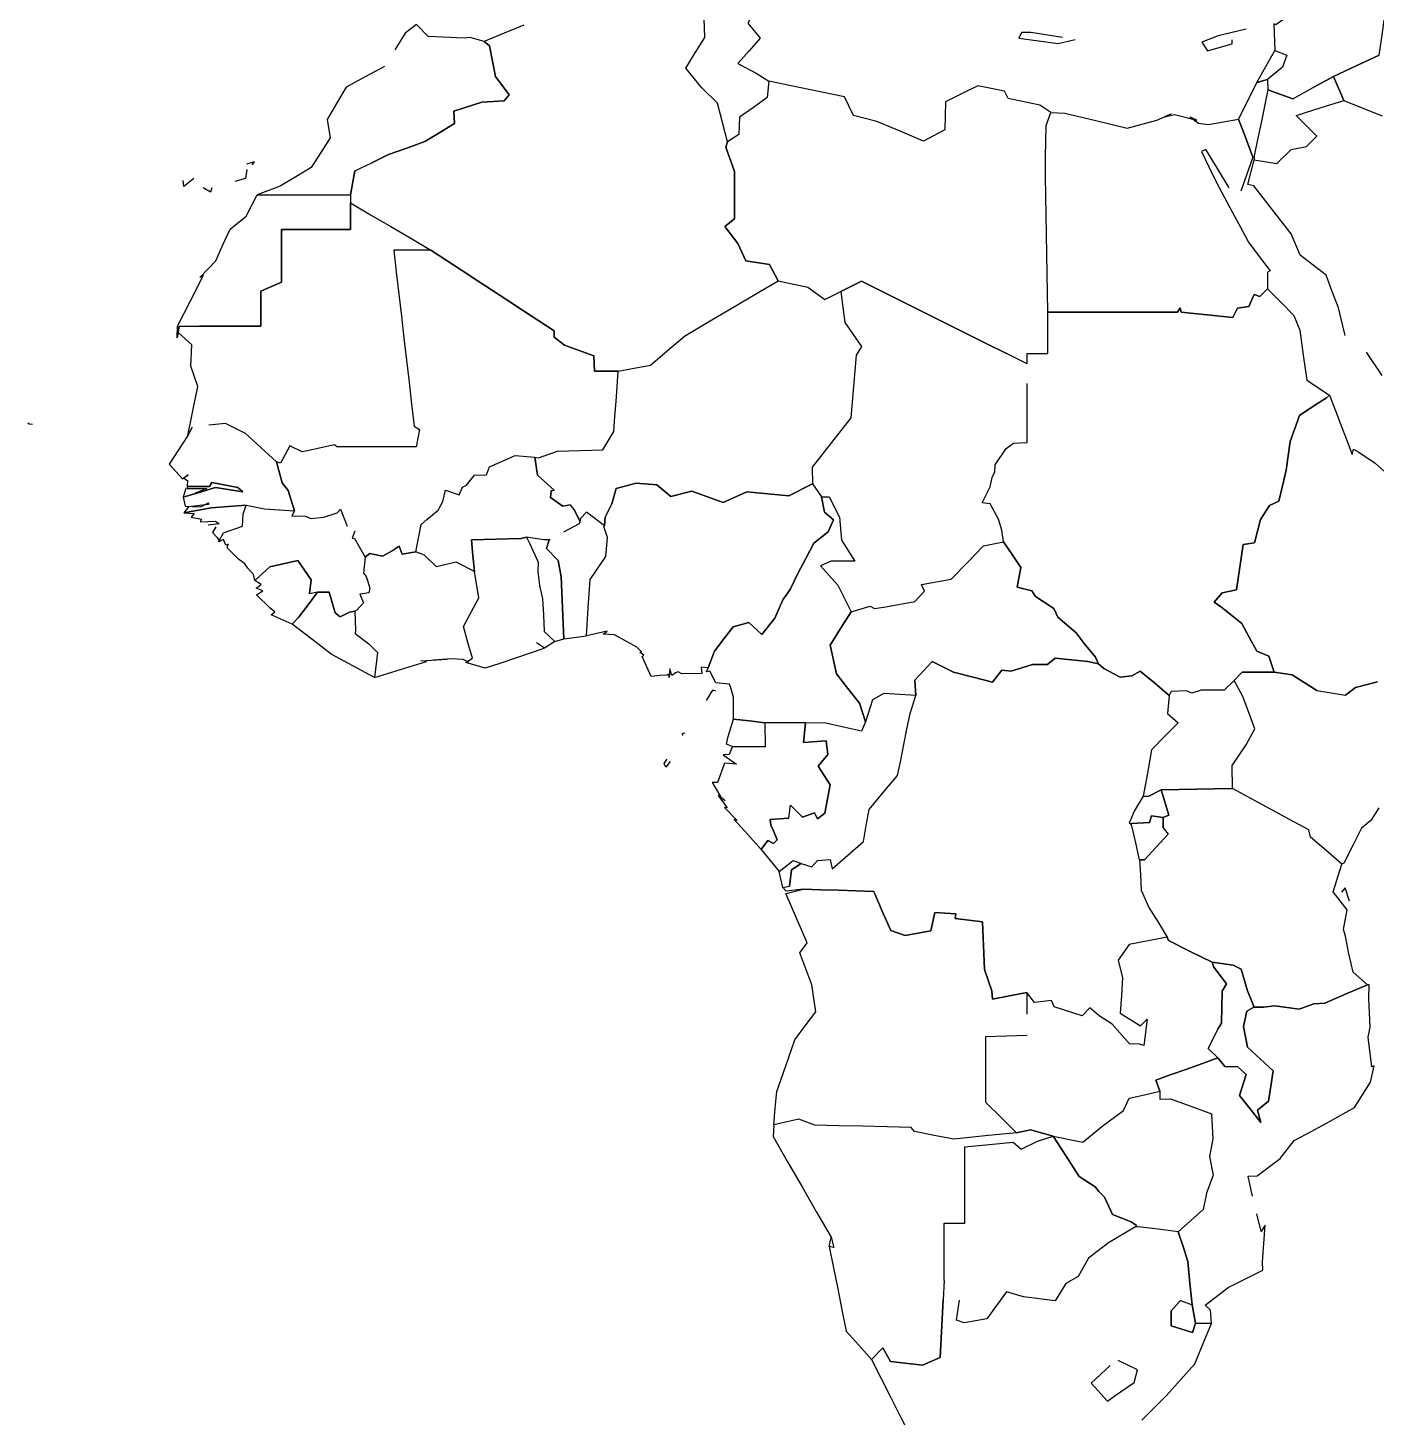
# Model space of a CAD drawing. Extents: x -180 to 180, y -90 to 84.
# Drawn here: x -24.3 to 40.9, y -31.4 to 35.7 of the extents above; entities that cross this region are included whole.
import ezdxf

# ---------------------------------------------------------------- set-up
doc = ezdxf.new("R2010")
doc.units = 0
doc.layers.add('Egypt', color=7, linetype='CONTINUOUS')

msp = doc.modelspace()

# ---------------------------------------------------------------- linework, layer by layer
at = {"layer": 'Egypt', "color": 7}
for points in [[(10.08333, 30.58334), (9.533333, 30.233339), (9.291667, 31.16667), (9.05, 32.099998), (8.3, 32.83334), (7.516665, 33.78334), (7.974999, 34.525002), (8.433332, 35.26667), (8.383333, 36.633339), (8.616666, 36.900002), (9.783333, 37.23333), (10.16667, 37.03334), (10.41667, 36.716671), (11.05, 37.01667), (10.51667, 35.966671), (11.11667, 35.23333), (10.575, 34.625), (10.03333, 34.01667), (10.91667, 33.549999), (11.53333, 33.16666), (11.45, 32.366669), (10.78333, 31.89167), (10.11667, 31.41667)], [(40, 36.816669), (38.51667, 36.849998), (36.98333, 36.75), (36.58334, 36.633339), (36.466671, 36.200001), (36.01667, 35.883339), (35.91666, 35.933331), (35.966671, 34.650002), (36.549999, 34.41666), (36.33334, 33.83334), (35.616669, 33.25), (35.633339, 32.75), (36.83334, 32.316669), (37.816669, 32.849998), (38.799999, 33.383339), (39.900002, 33.900002), (41, 34.41666), (41.14167, 35.383339), (41.28334, 36.349998), (42.349998, 37.099998), (42.049999, 37.183331), (41.025002, 37)], [(-8.466666, 28.83333), (-8.666665, 27.66667), (-8.666665, 27.283331), (-7.699998, 26.7125), (-6.733332, 26.14167), (-5.766666, 25.570829), (-4.799999, 25), (-4.054166, 24.512501), (-3.308333, 24.025), (-2.5625, 23.5375), (-1.816667, 23.049999), (-1.070834, 22.5625), (-0.325001, 22.075001), (0.420832, 21.5875), (1.166665, 21.1), (1.166665, 20.799999), (1.666665, 20.41667), (3.083333, 19.9), (3.116665, 19.15), (4.25, 19.15), (5.033333, 19.299999), (5.816666, 19.450001), (6.633333, 20.15), (7.45, 20.85), (8.583334, 21.51667), (9.716667, 22.183331), (10.85, 22.85), (11.98333, 23.51667), (11.56667, 24.299999), (10.41667, 24.483339), (10.03333, 25.316669), (9.4, 26.15), (9.866666, 26.51667), (9.866666, 27.658331), (9.866666, 28.799999), (9.449999, 29.966669), (9.533333, 30.233339), (9.291667, 31.16667), (9.05, 32.099998), (8.3, 32.83334), (7.516665, 33.78334), (7.974999, 34.525002), (8.433332, 35.26667), (8.383333, 36.633339)], [(-7.033332, 33.866669), (-7.958333, 33.366669), (-8.883333, 32.866669), (-9.341667, 32.091671), (-9.8, 31.316669), (-9.65, 30.433331), (-10.10833, 29.716669), (-10.56667, 29), (-11.31667, 28.54167), (-12.06667, 28.08333), (-13.18333, 27.66667), (-12.05417, 27.66667), (-10.925, 27.66667), (-9.795833, 27.66667), (-8.666665, 27.66667), (-8.466666, 28.83333), (-7.649999, 29.225), (-6.833332, 29.616671), (-5.958332, 29.933331), (-5.083332, 30.25), (-4.366666, 30.683331), (-3.649999, 31.116671), (-3.683333, 31.716669), (-2.333333, 32.150002), (-1.25, 32.216671), (-1.016666, 32.5), (-1.666665, 33.383339), (-1.816666, 34.125), (-1.966666, 34.866669), (-2.216666, 35.08334), (-2.899999, 35.26667), (-3.183333, 35.23333), (-4.916666, 35.316669), (-5.483333, 35.900002), (-6.033332, 35.48333), (-6.533332, 34.674999)], [(-0.299999, 35.866669), (-1.258333, 35.474998), (-2.216666, 35.08334), (-1.966666, 34.866669), (-1.816666, 34.125), (-1.666665, 33.383339), (-1.016666, 32.5), (-1.25, 32.216671), (-2.333333, 32.150002), (-3.683333, 31.716669), (-3.649999, 31.116671), (-4.366666, 30.683331), (-5.083332, 30.25), (-5.958332, 29.933331), (-6.833332, 29.616671), (-7.649999, 29.225)], [(34.58334, 35.66666), (33.23333, 35.349998), (32.433331, 35.049999), (32.716671, 34.633339), (33.900002, 34.966671), (33.900002, 35.16666)], [(25.716669, 35.26667), (24.183331, 35.51667), (23.733339, 35.51667), (23.6, 35.23333), (24.549999, 35.10833), (25.5, 34.98333), (26.316669, 35.183331)], [(36.33334, 33.83334), (35.616669, 33.25), (35.099998, 33.099998), (35.53334, 33.875), (35.966671, 34.650002), (36.549999, 34.41666)], [(41, 34.41666), (39.900002, 33.900002), (38.799999, 33.383339), (39.299999, 32.23333), (40.22084, 31.85833), (41.14167, 31.48333)], [(38.960152, 34.33604), (38.960152, 34.33604)], [(24, 19.5), (24, 20), (25, 20), (25, 21), (25, 22), (24.98542, 22.9375), (24.970831, 23.875), (24.956249, 24.8125), (24.941669, 25.75), (24.92709, 26.6875), (24.9125, 27.625), (24.897921, 28.5625), (24.883329, 29.5), (24.9, 30.258329), (24.91667, 31.01667), (25.15, 31.65), (24.616671, 32), (23.08333, 32.33334), (22.91667, 32.683331), (21.616671, 32.933331), (20.841669, 32.549999), (20.066669, 32.16666), (20.033331, 30.816669), (19, 30.26667), (17.875, 30.741671), (16.75, 31.216669), (15.61667, 31.5), (15.18333, 32.400002), (14.09167, 32.625), (13, 32.849998), (11.53333, 33.16666), (11.45, 32.366669), (10.78333, 31.89167), (10.11667, 31.41667), (10.08333, 30.58334), (9.533333, 30.233339), (9.449999, 29.966669), (9.866666, 28.799999), (9.866666, 27.658331), (9.866666, 26.51667), (9.4, 26.15), (10.03333, 25.316669), (10.41667, 24.483339), (11.56667, 24.299999), (11.98333, 23.51667), (13.41667, 23.216669), (14.23333, 22.616671), (14.96667, 22.98333), (16, 23.5), (17, 23), (18, 22.5), (19, 22), (20, 21.5), (21, 21), (22, 20.5), (23, 20)], [(34.897961, 29.49065), (34.55732, 30.411989), (34.216671, 31.33334), (34.65834, 32.216671), (35.099998, 33.099998), (35.616669, 33.25), (35.633339, 32.75), (35.466671, 31.950001), (35.299999, 31.15), (35.133339, 30.35), (34.966671, 29.549999)], [(36.83334, 32.316669), (35.633339, 32.75), (35.466671, 31.950001), (35.299999, 31.15), (35.133339, 30.35), (34.966671, 29.549999), (34.966671, 29.366671), (36.066669, 29.183331), (36.75, 29.866671), (37.5, 30), (38, 30.5), (37, 31.5), (38.150002, 31.866671), (39.299999, 32.23333), (38.799999, 33.383339), (37.816669, 32.849998)], [(39.366669, 20.883329), (39.03334, 22.216669), (38.741669, 23), (38.450001, 23.783331), (37.816669, 24.26667), (37.183331, 24.75), (36.75, 25.783331), (35.849998, 26.941669), (34.950001, 28.1), (34.66666, 28.16667), (34.966671, 29.366671), (36.066669, 29.183331), (36.75, 29.866671), (37.5, 30), (38, 30.5), (37, 31.5), (38.150002, 31.866671), (39.299999, 32.23333), (40.22084, 31.85833), (41.14167, 31.48333)], [(33.76667, 28.01667), (33.200001, 28.941669), (32.633339, 29.866671), (32.41666, 29.76667), (32.783329, 29.01667), (33.150002, 28.26667), (33.537498, 27.54583), (33.924999, 26.825001), (34.3125, 26.10417), (34.700001, 25.383329), (35.216671, 24.691669), (35.73333, 24), (35.616669, 23.933331), (35.616669, 23.133329), (35.23333, 22.76667), (34.966671, 22.85), (34.716671, 22.283331), (34.16666, 22.200001), (33.933331, 21.75), (32.691669, 21.875), (31.450001, 22), (31.4, 22.216669), (31.26667, 22), (30.48333, 22), (29.700001, 22), (28.91667, 22), (28.133329, 22), (27.35, 22), (26.566669, 22), (25.783331, 22), (25, 22), (24.98542, 22.9375), (24.970831, 23.875), (24.956249, 24.8125), (24.941669, 25.75), (24.92709, 26.6875), (24.9125, 27.625), (24.897921, 28.5625), (24.883329, 29.5), (24.9, 30.258329), (24.91667, 31.01667), (25.15, 31.65), (25.816669, 31.616671), (27.325001, 31.258329), (28.83333, 30.9), (30.26667, 31.283331), (30.966669, 31.58334), (30.65, 31.433331), (31.116671, 31.549999), (32.200001, 31.283331), (31.883329, 31.41667), (32.28334, 31.133329), (32.76667, 31.066669), (34.216671, 31.33334), (34.55732, 30.411989), (34.897961, 29.49065), (34.607319, 28.670321), (34.316669, 27.85)], [(31.73036, 30.28042), (31.73036, 30.28042)], [(-13.68563, 28.894831), (-13.74253, 28.45862), (-14.25776, 28.31638)], [(-13.42011, 29.116091), (-13.3158, 29.26149), (-13.68879, 29.160339)], [(-16.23333, 28.466669), (-16.716669, 28.066669), (-16.75, 28.366671)], [(-16.950001, 21.33333), (-17.049999, 20.76667), (-17.033331, 21.33333), (-16.4, 22.558331), (-15.76667, 23.783331), (-15.95, 23.683331), (-15.18333, 24.483339), (-14.83333, 25.25), (-14.48333, 26.01667), (-13.71667, 26.633329), (-13.18333, 27.66667), (-12.05417, 27.66667), (-10.925, 27.66667), (-9.795833, 27.66667), (-8.666665, 27.66667), (-8.666665, 27.283331), (-8.666665, 26), (-9.499999, 26), (-10.33333, 26), (-11.16667, 26), (-12, 26), (-12, 24.725), (-12, 23.450001), (-13, 23.01667), (-13, 22.174999), (-13, 21.33333), (-13.9875, 21.33333), (-14.975, 21.33333), (-15.9625, 21.33333)], [(-15.36667, 28.01667), (-15.43333, 27.799999), (-15.78333, 28.01667)], [(-16.316669, 16.450001), (-16.533331, 16.049999), (-16.29167, 17.23333), (-16.049999, 18.41667), (-16.383329, 19.4), (-16.33333, 20.433331), (-17, 21.01667), (-17.049999, 20.76667), (-16.950001, 21.33333), (-15.9625, 21.33333), (-14.975, 21.33333), (-13.9875, 21.33333), (-13, 21.33333), (-13, 22.174999), (-13, 23.01667), (-12, 23.450001), (-12, 24.725), (-12, 26), (-11.16667, 26), (-10.33333, 26), (-9.499999, 26), (-8.666665, 26), (-8.666665, 27.283331), (-7.699998, 26.7125), (-6.733332, 26.14167), (-5.766666, 25.570829), (-4.799999, 25), (-5.691666, 25), (-6.583332, 25), (-6.460416, 23.9375), (-6.337499, 22.875), (-6.214583, 21.8125), (-6.091666, 20.75), (-5.968749, 19.6875), (-5.845833, 18.625), (-5.722916, 17.5625), (-5.599999, 16.5), (-5.333332, 16.33333), (-5.5, 15.5), (-6.458333, 15.5), (-7.416666, 15.5), (-8.374999, 15.5), (-9.333332, 15.5), (-9.449999, 15.6), (-10.83333, 15.28333), (-11, 15.25), (-11.6, 15.55), (-12.05, 14.71667), (-12.25, 14.76667), (-13, 15.45833), (-13.75, 16.15), (-14.71667, 16.633329), (-15.51667, 16.54167)], [(-8.466666, 11.41667), (-8.599999, 11.08333), (-8.483333, 11.06667), (-7.966667, 10.16667), (-7.733333, 10.35), (-7.133333, 10.21667), (-6.666666, 10.46667), (-6.316666, 10.7), (-6.183333, 10.31667), (-5.516665, 10.43333), (-5.266665, 11.75), (-4.983333, 11.98333), (-4.433333, 12.43333), (-4.216666, 12.85), (-4.083332, 13.4), (-3.433333, 13.18333), (-3.266665, 13.55), (-3.066666, 13.65), (-2.683333, 14.13333), (-2.1, 14.15), (-1.966666, 14.53333), (-0.716666, 15.08333), (0.233333, 15), (0.4, 14.96667), (1.316665, 15.28333), (2.416665, 15.31667), (3.516665, 15.35), (4.049999, 16.23333), (4.1, 16.9625), (4.15, 17.691669), (4.2, 18.42083), (4.25, 19.15), (3.116665, 19.15), (3.083333, 19.9), (1.666665, 20.41667), (1.166665, 20.799999), (1.166665, 21.1), (0.420832, 21.5875), (-0.325001, 22.075001), (-1.070834, 22.5625), (-1.816667, 23.049999), (-2.5625, 23.5375), (-3.308333, 24.025), (-4.054166, 24.512501), (-4.799999, 25), (-5.691666, 25), (-6.583332, 25), (-6.460416, 23.9375), (-6.337499, 22.875), (-6.214583, 21.8125), (-6.091666, 20.75), (-5.968749, 19.6875), (-5.845833, 18.625), (-5.722916, 17.5625), (-5.599999, 16.5), (-5.333332, 16.33333), (-5.5, 15.5), (-6.458333, 15.5), (-7.416666, 15.5), (-8.374999, 15.5), (-9.333332, 15.5), (-9.449999, 15.6), (-10.83333, 15.28333), (-11, 15.25), (-11.6, 15.55), (-12.05, 14.71667), (-12.25, 14.76667), (-11.96667, 13.76667), (-11.68333, 13.38333), (-11.38333, 12.4), (-11.5, 12.16667), (-10.86667, 12.15), (-10.56667, 12.03333), (-9.966666, 12.1), (-9.316667, 12.31667), (-9.15, 12.48333), (-8.833332, 11.66667)], [(20.117519, 25.157551), (20.117519, 25.157551)], [(29.64967, 25.05443), (29.64967, 25.05443)], [(1.933332, 12.7), (1.583333, 12.63333), (0.983333, 13.05), (1.016666, 13.36667), (1.166665, 13.4), (0.349999, 14.13333), (0.233333, 15), (0.4, 14.96667), (1.316665, 15.28333), (2.416665, 15.31667), (3.516665, 15.35), (4.049999, 16.23333), (4.1, 16.9625), (4.15, 17.691669), (4.2, 18.42083), (4.25, 19.15), (5.033333, 19.299999), (5.816666, 19.450001), (6.633333, 20.15), (7.45, 20.85), (8.583334, 21.51667), (9.716667, 22.183331), (10.85, 22.85), (11.98333, 23.51667), (13.41667, 23.216669), (14.23333, 22.616671), (14.96667, 22.98333), (15, 23), (15.1, 22.25), (15.2, 21.5), (16, 20.35), (15.75, 19.933331), (15.68333, 19.174999), (15.61667, 18.41667), (15.55, 17.658331), (15.48333, 16.9), (15.01667, 16.304171), (14.55, 15.70833), (14.08333, 15.1125), (13.61667, 14.51667), (13.63333, 13.71667), (12.5, 13.13333), (11.48333, 13.225), (10.46667, 13.31667), (9.316667, 12.81667), (8.566667, 13.08333), (7.816666, 13.35), (6.799999, 13.1), (6.116666, 13.66667), (5.116666, 13.75), (4.15, 13.48333), (3.95, 12.75), (3.633332, 12.1), (3.6, 11.68333), (2.716666, 12.35), (2.433333, 12.03333), (2.399999, 11.88333), (2.399999, 11.9), (2.166666, 12.4)], [(24, 19.5), (23, 20), (22, 20.5), (21, 21), (20, 21.5), (19, 22), (18, 22.5), (17, 23), (16, 23.5), (15, 23), (15.1, 22.25), (15.2, 21.5), (16, 20.35), (15.75, 19.933331), (15.68333, 19.174999), (15.61667, 18.41667), (15.55, 17.658331), (15.48333, 16.9), (15.01667, 16.304171), (14.55, 15.70833), (14.08333, 15.1125), (13.61667, 14.51667), (13.63333, 13.71667), (14.06667, 13.08333), (14.45, 13.08333), (14.95, 12.1), (15.03333, 10.98333), (15.68333, 9.983333), (14.53333, 9.983333), (14.01667, 9.75), (14.86667, 8.816667), (15.5, 7.533332), (16.41667, 7.799999), (16.633329, 7.683333), (17.183331, 7.766665), (18.58333, 8.033333), (19.049999, 8.533333), (18.9, 8.849999), (20.33333, 9.099999), (21.116671, 9.908333), (21.9, 10.71667), (22.866671, 10.91667), (22.783331, 11.46667), (22.616671, 12), (22.216669, 12.75), (21.83333, 12.8), (22.216669, 13.56667), (22.316669, 14.01667), (22.450001, 14.28333), (22.466669, 14.63333), (22.98333, 15.41667), (23.35, 15.68333), (24, 15.7), (24, 16.65), (24, 17.6), (24, 18.549999)], [(24, 19.5), (24, 20), (25, 20), (25, 21), (25, 22), (25.783331, 22), (26.566669, 22), (27.35, 22), (28.133329, 22), (28.91667, 22), (29.700001, 22), (30.48333, 22), (31.26667, 22), (31.4, 22.216669), (31.450001, 22), (32.691669, 21.875), (33.933331, 21.75), (34.16666, 22.200001), (34.716671, 22.283331), (34.966671, 22.85), (35.23333, 22.76667), (35.616669, 23.133329), (36.25, 22.491671), (36.883339, 21.85), (37.16666, 21.133329), (37.341671, 19.924999), (37.51667, 18.716669), (38.599998, 18), (38.466671, 17.866659), (37.808331, 17.441669), (37.150002, 17.01667), (36.700001, 15.75), (36.51667, 14.36667), (36.341671, 13.61667), (36.16666, 12.86667), (35.700001, 12.66667), (35.26667, 11.98333), (34.98333, 10.86667), (34.433331, 10.78333), (34.275002, 9.683333), (34.116669, 8.583332), (33.41666, 8.449999), (33.03334, 8), (33.400002, 7.733333), (34.366669, 6.966667), (34.73333, 6.3), (35.099998, 5.633333), (35.683331, 5.383333), (35.933331, 4.616666), (35.15834, 4.616666), (34.383339, 4.616666), (34, 4.216666), (33.51667, 3.75), (32.400002, 3.75), (31.950001, 3.6), (31.700001, 3.716666), (30.966669, 3.683333), (30.866671, 3.483333), (30.16667, 4.075), (29.466669, 4.666666), (29.066669, 4.433333), (28.5, 4.366666), (27.700001, 4.783332), (27.450001, 5.016665), (27.299999, 5.333332), (26.75, 6), (26.366671, 6.516665), (25.483339, 7.266665), (25.299999, 7.683333), (24.4, 8.266666), (24.233339, 8.55), (23.51667, 8.716666), (23.700001, 9.666665), (23.283331, 10.29167), (22.866671, 10.91667), (22.783331, 11.46667), (22.616671, 12), (22.216669, 12.75), (21.83333, 12.8), (22.216669, 13.56667), (22.316669, 14.01667), (22.450001, 14.28333), (22.466669, 14.63333), (22.98333, 15.41667), (23.35, 15.68333), (24, 15.7), (24, 16.65), (24, 17.6), (24, 18.549999)], [(41.14167, 18.941669), (40.400002, 20.066669)], [(38, 3.733333), (36.799999, 4.483333), (35.933331, 4.616666), (35.683331, 5.383333), (35.099998, 5.633333), (34.73333, 6.3), (34.366669, 6.966667), (33.400002, 7.733333), (33.03334, 8), (33.41666, 8.449999), (34.116669, 8.583332), (34.275002, 9.683333), (34.433331, 10.78333), (34.98333, 10.86667), (35.26667, 11.98333), (35.700001, 12.66667), (36.16666, 12.86667), (36.341671, 13.61667), (36.51667, 14.36667), (36.700001, 15.75), (37.150002, 17.01667), (37.808331, 17.441669), (38.466671, 17.866659), (38.599998, 18), (38.875, 17.283331), (39.150002, 16.566669), (39.424999, 15.85), (39.700001, 15.13333), (39.76667, 15.38333), (40.01667, 15.23333), (40.816669, 14.71667), (41.875, 13.75833)], [(-24.023609, 16.57), (-24.18722, 16.587219), (-24.2575, 16.64333)], [(-16.316669, 16.450001), (-16.533331, 16.049999), (-16.98333, 15.35833), (-17.433331, 14.66667), (-16.783331, 13.95), (-16.51667, 14.15), (-16.716669, 13.98333), (-16.549999, 13.86667), (-16.566669, 13.58333), (-15.48333, 13.58333), (-15.36667, 13.78333), (-14.11667, 13.53333), (-13.86667, 13.31667), (-15.2, 13.53333), (-15.975, 13.3), (-16.75, 13.06667), (-16.65, 12.63333), (-15.91667, 12.6), (-15.53333, 12.8), (-15.53333, 12.71667), (-16.5, 12.6), (-16.716669, 12.31667), (-15.4, 12.55), (-14.55833, 12.61667), (-13.71667, 12.68333), (-12.83333, 12.5), (-11.38333, 12.4), (-11.68333, 13.38333), (-11.96667, 13.76667), (-12.25, 14.76667), (-13, 15.45833), (-13.75, 16.15), (-14.71667, 16.633329), (-15.51667, 16.54167)], [(19.89584, 15.87593), (19.89584, 15.87593)], [(0.966666, 11), (0.666665, 11), (-0.166666, 11.13333), (-0.433333, 11.06667), (-1.633333, 11.03333), (-2.833333, 11), (-2.758333, 10.24167), (-2.683333, 9.483333), (-3.566666, 9.933332), (-4.516665, 9.699999), (-5.099999, 10.26667), (-5.516665, 10.43333), (-5.266665, 11.75), (-4.983333, 11.98333), (-4.433333, 12.43333), (-4.216666, 12.85), (-4.083332, 13.4), (-3.433333, 13.18333), (-3.266665, 13.55), (-3.066666, 13.65), (-2.683333, 14.13333), (-2.1, 14.15), (-1.966666, 14.53333), (-0.716666, 15.08333), (0.233333, 15), (0.349999, 14.13333), (1.166665, 13.4), (1.016666, 13.36667), (0.983333, 13.05), (1.583333, 12.63333), (1.933332, 12.7), (2.166666, 12.4), (2.399999, 11.9), (2.399999, 11.86667), (2.366665, 11.78333), (1.616665, 11.38333)], [(31.866461, 14.74152), (31.866461, 14.74152)], [(-16.633329, 13.48333), (-16.75, 13.06667), (-15.975, 13.3), (-15.2, 13.53333), (-13.86667, 13.31667), (-14.11667, 13.53333), (-15.36667, 13.78333), (-15.48333, 13.58333), (-16.566669, 13.58333), (-16.566669, 13.48333), (-15.61667, 13.48333), (-16.16667, 13.26667)], [(10.56667, 7.016665), (9.8, 6.799999), (9.35, 6.216666), (8.9, 5.633333), (8.599999, 4.816666), (8.266666, 4.849999), (8.3, 4.549999), (7.333332, 4.533332), (7.15, 4.633333), (7.016665, 4.583332), (6.849999, 4.45), (6.75, 4.766665), (6.716667, 4.349999), (6.7, 4.516665), (6.599999, 4.466666), (6.266665, 4.45), (5.849999, 4.4), (5.416666, 5.366666), (5.5, 5.433333), (5.299999, 5.583332), (5.383333, 5.599999), (5.15, 5.816666), (4.083332, 6.416666), (3.533332, 6.45), (3.716666, 6.599999), (2.716666, 6.366666), (2.808333, 7.724999), (2.899999, 9.083332), (3.649999, 10.2), (3.733333, 11.11667), (3.566666, 11.65), (3.6, 11.68333), (3.633332, 12.1), (3.95, 12.75), (4.15, 13.48333), (5.116666, 13.75), (6.116666, 13.66667), (6.799999, 13.1), (7.816666, 13.35), (8.566667, 13.08333), (9.316667, 12.81667), (10.46667, 13.31667), (11.48333, 13.225), (12.5, 13.13333), (13.63333, 13.71667), (14.06667, 13.08333), (14.21667, 12.35), (14.65, 11.96667), (14.4, 11.4), (13.7, 10.85), (13.325, 10.13333), (12.95, 9.416665), (12.56667, 8.599999), (12.2, 8.099999), (11.81667, 7.216667), (11.18333, 6.433333)], [(15.68333, 9.983333), (14.53333, 9.983333), (14.01667, 9.75), (14.86667, 8.816667), (15.5, 7.533332), (14.99167, 6.724999), (14.48333, 5.916666), (14.8, 4.533332), (15.35, 3.824998), (15.9, 3.116665), (16.200001, 2.216666), (16, 1.766666), (15.14167, 1.958333), (14.28333, 2.149999), (13.3, 2.166666), (12.31667, 2.166666), (11.33333, 2.166666), (10.575, 2.258333), (9.816667, 2.35), (9.816667, 3.399999), (9.699999, 3.85), (9.633333, 4.033332), (8.966666, 4.099999), (8.683332, 4.666666), (8.516666, 4.633333), (8.599999, 4.816666), (8.9, 5.633333), (9.35, 6.216666), (9.8, 6.799999), (10.56667, 7.016665), (11.18333, 6.433333), (11.81667, 7.216667), (12.2, 8.099999), (12.56667, 8.599999), (12.95, 9.416665), (13.325, 10.13333), (13.7, 10.85), (14.4, 11.4), (14.65, 11.96667), (14.21667, 12.35), (14.06667, 13.08333), (14.45, 13.08333), (14.95, 12.1), (15.03333, 10.98333)], [(-15.18333, 11.63333), (-15.33333, 11.36667), (-15.11667, 11.11667), (-15.01667, 10.95), (-14.8, 11.35), (-13.88333, 11.66667), (-13.85, 12.25), (-13.71667, 12.68333), (-14.55833, 12.61667), (-15.4, 12.55), (-16.716669, 12.31667), (-16.216669, 12.28333), (-16.366659, 12.1), (-15.86667, 12), (-15.93333, 11.88333), (-15.2, 11.9), (-15.01667, 11.78333), (-15.55, 11.71667)], [(-8.466666, 11.41667), (-8.599999, 11.08333), (-8.483333, 11.06667), (-7.966667, 10.16667), (-8.05, 9.4), (-7.916666, 9.233333), (-7.849999, 9.033333), (-7.733333, 8.666665), (-7.783332, 8.449999), (-8.216666, 8.383333), (-8.05, 7.966667), (-8.383333, 7.599999), (-8.466666, 7.566666), (-8.716666, 7.516665), (-9.166665, 7.283332), (-9.416665, 7.483333), (-9.699999, 8.483333), (-10.26667, 8.483333), (-10.65, 8.4), (-10.56667, 9.066667), (-11.21667, 10), (-12.56667, 9.699999), (-13.3, 9.033333), (-13.35, 9.333332), (-13.63333, 9.633333), (-13.78333, 9.849999), (-14.08333, 10.06667), (-14.63333, 10.61667), (-14.58333, 10.8), (-14.7, 10.75), (-14.8, 11.01667), (-15.03333, 10.91667), (-15.01667, 10.95), (-14.8, 11.35), (-13.88333, 11.66667), (-13.85, 12.25), (-13.71667, 12.68333), (-12.83333, 12.5), (-11.38333, 12.4), (-11.5, 12.16667), (-10.86667, 12.15), (-10.56667, 12.03333), (-9.966666, 12.1), (-9.316667, 12.31667), (-9.15, 12.48333), (-8.833332, 11.66667)], [(0.966666, 11), (0.916665, 11), (0.8, 10.58333), (1.35, 10), (1.5, 9.216666), (1.533333, 8.466667), (1.566666, 7.716667), (1.599999, 6.966667), (1.633332, 6.216667), (2.716666, 6.366666), (2.808333, 7.724999), (2.899999, 9.083332), (3.649999, 10.2), (3.733333, 11.11667), (3.566666, 11.65), (3.6, 11.68333), (2.716666, 12.35), (2.433333, 12.03333), (2.399999, 11.88333), (2.399999, 11.86667), (2.366665, 11.78333), (1.616665, 11.38333)], [(0.666665, 5.75), (-0.041668, 5.5125), (-0.750001, 5.275), (-1.458334, 5.0375), (-2.166666, 4.799999), (-3.1, 5.083332), (-2.783332, 5.283332), (-2.999999, 6.049999), (-3.216666, 6.816666), (-2.85, 7.508333), (-2.483333, 8.199999), (-2.683333, 9.483333), (-2.758333, 10.24167), (-2.833333, 11), (-1.633333, 11.03333), (-0.433333, 11.06667), (-0.166666, 11.13333), (-0.016666, 10.81667), (0.383332, 9.933332), (0.366665, 9.483333), (0.45, 8.8), (0.599999, 8.15), (0.641666, 7.366666), (0.683332, 6.583332), (1.199999, 6.099999), (0.699999, 5.766665), (0.316666, 6.033332)], [(0.666665, 11), (-0.166666, 11.13333), (-0.016666, 10.81667), (0.383332, 9.933332), (0.366665, 9.483333), (0.45, 8.8), (0.599999, 8.15), (0.641666, 7.366666), (0.683332, 6.583332), (1.199999, 6.099999), (1.633332, 6.216667), (1.599999, 6.966667), (1.566666, 7.716667), (1.533333, 8.466667), (1.5, 9.216666), (1.35, 10), (0.8, 10.58333), (0.916665, 11)], [(19.049999, 8.533333), (18.9, 8.849999), (20.33333, 9.099999), (21.116671, 9.908333), (21.9, 10.71667), (22.866671, 10.91667), (23.283331, 10.29167), (23.700001, 9.666665), (23.51667, 8.716666), (24.233339, 8.55), (24.4, 8.266666), (25.299999, 7.683333), (25.483339, 7.266665), (26.366671, 6.516665), (26.75, 6), (27.299999, 5.333332), (27.450001, 5.016665), (26.933331, 5.133333), (26.14167, 5.208333), (25.35, 5.283332), (24.983339, 4.983333), (24.26667, 4.983333), (23.233339, 4.666666), (22.783331, 4.716666), (22.33333, 4.133333), (21.39167, 4.375), (20.450001, 4.616666), (19.41667, 5.133333), (18.58333, 4.233333), (18.633329, 3.483333), (17.85833, 3.533333), (17.08333, 3.583333), (16.533331, 3.283332), (16.200001, 2.216666), (15.9, 3.116665), (15.35, 3.824998), (14.8, 4.533332), (14.48333, 5.916666), (14.99167, 6.724999), (15.5, 7.533332), (16.41667, 7.799999), (16.633329, 7.683333), (17.183331, 7.766665), (18.58333, 8.033333)], [(-5.099999, 10.26667), (-5.516665, 10.43333), (-6.183333, 10.31667), (-6.316666, 10.7), (-6.666666, 10.46667), (-7.133333, 10.21667), (-7.733333, 10.35), (-7.966667, 10.16667), (-8.05, 9.4), (-7.916666, 9.233333), (-7.849999, 9.033333), (-7.733333, 8.666665), (-7.783332, 8.449999), (-8.216666, 8.383333), (-8.05, 7.966667), (-8.383333, 7.599999), (-8.466666, 7.566666), (-8.433332, 6.65), (-8.449999, 6.483333), (-7.783332, 5.983333), (-7.366666, 5.566666), (-7.516665, 4.349999), (-6.258333, 4.741666), (-5, 5.133333), (-5.283332, 5.166666), (-4, 5.233333), (-4.666666, 5.2), (-3.85, 5.266665), (-3.25, 5.233333), (-2.966666, 5.116666), (-3.1, 5.083332), (-2.783332, 5.283332), (-2.999999, 6.049999), (-3.216666, 6.816666), (-2.85, 7.508333), (-2.483333, 8.199999), (-2.683333, 9.483333), (-3.566666, 9.933332), (-4.516665, 9.699999)], [(-10.26667, 8.483333), (-10.725, 7.866667), (-11.18333, 7.25), (-11.48333, 6.933333), (-12.5, 7.383333), (-12.33333, 7.533332), (-12.55, 7.7), (-13.21667, 8.349999), (-12.9, 8.55), (-13.23333, 8.666665), (-12.98333, 8.849999), (-13.3, 9.033333), (-12.56667, 9.699999), (-11.21667, 10), (-10.56667, 9.066667), (-10.65, 8.4)], [(-7.516665, 4.349999), (-8.558332, 4.916666), (-9.599999, 5.483333), (-10.54167, 6.208333), (-11.48333, 6.933333), (-11.18333, 7.25), (-10.725, 7.866667), (-10.26667, 8.483333), (-9.699999, 8.483333), (-9.416665, 7.483333), (-9.166665, 7.283332), (-8.716666, 7.516665), (-8.466666, 7.566666), (-8.433332, 6.65), (-8.449999, 6.483333), (-7.783332, 5.983333), (-7.366666, 5.566666)], [(29.6, -1.383332), (29.16667, -2.1), (28.933331, -2.683333), (28.983339, -2.7), (29.01667, -2.75), (29.049999, -2.816666), (29.23333, -3.633333), (29.41667, -4.45), (29.433331, -4.45), (29.475, -5.183333), (29.51667, -5.916666), (29.883329, -6.75), (30.325001, -7.466666), (30.76667, -8.183332), (29.85, -8.366666), (28.933331, -8.55), (28.4, -9.3), (28.616671, -10.15), (28.558331, -11.00833), (28.5, -11.86667), (29.483339, -12.46667), (29.799999, -12.15), (29.633329, -13.41667), (29.383329, -13.33333), (28.966669, -13.35), (28.116671, -12.38333), (27.483339, -11.98333), (27.033331, -11.6), (26.66667, -11.98333), (25.316669, -11.55), (25.183331, -11.25), (24.366671, -11.35), (23.983339, -10.86667), (23.158331, -11.025), (22.33333, -11.18333), (22.299999, -10.78333), (21.950001, -9.75), (21.9, -8.6), (21.85, -7.45), (20.533331, -7.283332), (20.566669, -7.066666), (19.549999, -7), (19.35, -7.883333), (18.116659, -8.099999), (17.41667, -7.866666), (17.008329, -6.925), (16.6, -5.983333), (15.74583, -5.954166), (14.89167, -5.925), (14.0375, -5.895833), (13.18333, -5.866666), (12.36667, -5.966667), (12.2, -5.783332), (12.53333, -5.716667), (12.61667, -4.933333), (13.08333, -4.633333), (13.6, -4.783332), (13.88333, -4.483333), (14.48333, -4.433333), (14.58333, -4.883333), (15.34167, -4.225), (16.1, -3.566666), (16.23333, -2.791666), (16.366659, -2.016665), (17.058331, -1.199999), (17.75, -0.383332), (17.9, 0.366668), (18.049999, 1.116667), (18.200001, 1.866666), (18.35, 2.616665), (18.633329, 3.483333), (18.58333, 4.233333), (19.41667, 5.133333), (20.450001, 4.616666), (21.39167, 4.375), (22.33333, 4.133333), (22.783331, 4.716666), (23.233339, 4.666666), (24.26667, 4.983333), (24.983339, 4.983333), (25.35, 5.283332), (26.14167, 5.208333), (26.933331, 5.133333), (27.450001, 5.016665), (27.700001, 4.783332), (28.5, 4.366666), (29.066669, 4.433333), (29.466669, 4.666666), (30.16667, 4.075), (30.866671, 3.483333), (30.783331, 2.616665), (31.299999, 2.166666), (30.658331, 1.516666), (30.01667, 0.866666), (29.808331, -0.258333)], [(34.41666, 3.433333), (34, 4.216666), (33.51667, 3.75), (32.400002, 3.75), (31.950001, 3.6), (31.700001, 3.716666), (30.966669, 3.683333), (30.866671, 3.483333), (30.783331, 2.616665), (31.299999, 2.166666), (30.658331, 1.516666), (30.01667, 0.866666), (29.808331, -0.258333), (29.6, -1.383332), (29.883329, -1.383332), (30.483339, -1.066665), (31.341669, -1.049999), (32.200001, -1.033333), (33.058331, -1.016666), (33.91666, -1), (33.900002, 0.1), (34.58334, 1.1), (35, 1.883332), (34.708328, 2.658333)], [(37.599998, -3), (36.679169, -2.5), (35.758339, -2), (34.837502, -1.5), (33.91666, -1), (33.900002, 0.1), (34.58334, 1.1), (35, 1.883332), (34.708328, 2.658333), (34.41666, 3.433333), (34, 4.216666), (34.383339, 4.616666), (35.15834, 4.616666), (35.933331, 4.616666), (36.799999, 4.483333), (38, 3.733333), (39.383339, 3.5), (39.866669, 3.866665), (40.91666, 4.15)], [(40.91666, 4.15), (39.866669, 3.866665), (39.383339, 3.5)], [(8.966666, 3.7), (8.816667, 3.75), (8.5, 3.25)], [(12.5, -2.433333), (11.6, -2.5), (11.63333, -2.783332), (11.75, -3.049999), (11.93333, -3.483333), (11.75, -3.666666), (11.48333, -3.516665), (11.16667, -3.95), (12.03333, -5.016665), (12.7, -4.483333), (13.08333, -4.633333), (13.6, -4.783332), (13.88333, -4.483333), (14.48333, -4.433333), (14.58333, -4.883333), (15.34167, -4.225), (16.1, -3.566666), (16.23333, -2.791666), (16.366659, -2.016665), (17.058331, -1.199999), (17.75, -0.383332), (17.9, 0.366668), (18.049999, 1.116667), (18.200001, 1.866666), (18.35, 2.616665), (18.633329, 3.483333), (17.85833, 3.533333), (17.08333, 3.583333), (16.533331, 3.283332), (16.200001, 2.216666), (16, 1.766666), (15.14167, 1.958333), (14.28333, 2.149999), (13.3, 2.166666), (13.2, 1.216666), (14.3, 1.3), (14.38333, 0.633333), (13.91667, 0.066666), (14.48333, -0.833332), (14.23333, -2.2), (13.88333, -2.466666), (13.73333, -2.183333), (13.15, -2.383332), (12.58333, -1.816665)], [(9.766666, 1.033333), (9.616666, 0.633333), (9.316667, 0.616666), (9.966666, 0.166666), (9.383333, 0.216665), (9.05, -0.716666), (8.8, -0.716666), (9.199999, -1.399999), (9.416665, -1.6), (9.083332, -1.35), (9.516666, -1.933332), (9.383333, -1.916665), (10, -2.549999), (9.849999, -2.5), (10.50833, -3.225), (11.16667, -3.95), (11.48333, -3.516665), (11.75, -3.666666), (11.93333, -3.483333), (11.75, -3.049999), (11.63333, -2.783332), (11.6, -2.5), (12.5, -2.433333), (12.58333, -1.816665), (13.15, -2.383332), (13.73333, -2.183333), (13.88333, -2.466666), (14.23333, -2.2), (14.48333, -0.833332), (13.91667, 0.066666), (14.38333, 0.633333), (14.3, 1.3), (13.2, 1.216666), (13.3, 2.166666), (12.31667, 2.166666), (11.33333, 2.166666), (11.35, 1), (10.575, 1), (9.8, 1)], [(9.8, 1), (9.483333, 1.133332), (9.566667, 1.5), (9.816667, 2.35), (10.575, 2.258333), (11.33333, 2.166666), (11.35, 1), (10.575, 1)], [(7.37361, 1.54972), (7.366943, 1.643054), (7.464165, 1.678609), (7.464165, 1.671666)], [(6.766665, 0.290555), (6.555555, 0.026665), (6.470553, 0.206943), (6.617777, 0.40361)], [(29.6, -1.383332), (29.16667, -2.1), (28.933331, -2.683333), (28.983339, -2.7), (29.049999, -2.7), (29.91667, -2.649999), (30.01667, -2.333333), (30.566669, -2.399999), (30.85, -2.299999), (30.483339, -1.066665), (29.883329, -1.383332)], [(37.683331, -3.35), (37.599998, -3), (36.679169, -2.5), (35.758339, -2), (34.837502, -1.5), (33.91666, -1), (33.058331, -1.016666), (32.200001, -1.033333), (31.341669, -1.049999), (30.483339, -1.066665), (30.85, -2.299999), (30.566669, -2.399999), (30.566669, -2.899999), (30.816669, -3.216666), (30.241671, -3.833333), (29.66667, -4.45), (29.433331, -4.45), (29.475, -5.183333), (29.51667, -5.916666), (29.883329, -6.75), (30.325001, -7.466666), (30.76667, -8.183332), (30.83334, -8.349999), (31.883341, -8.875), (32.933331, -9.4), (33.950001, -9.533333), (34.33334, -9.733333), (34.650002, -10.78333), (34.966671, -11.56667), (35.41666, -11.56667), (35.966671, -11.5), (37.133339, -11.66667), (37.849998, -11.41667), (38.383339, -11.38333), (39.40834, -10.93333), (40.433331, -10.48333), (39.75, -9.883333), (39.51667, -8.916665), (39.383339, -8.133333), (39.28334, -7.816666), (39.466671, -6.866666), (38.78334, -6), (39.200001, -4.666666), (38.441669, -4.008333)], [(40.98333, -1.933332), (40.599998, -2.549999), (40.150002, -2.916666), (39.724998, -3.766666), (39.299999, -4.616666), (39.200001, -4.666666), (38.441669, -4.008333), (37.683331, -3.35)], [(30.566669, -2.899999), (30.566669, -2.399999), (30.01667, -2.333333), (29.91667, -2.649999), (29.049999, -2.7), (29.01667, -2.75), (29.049999, -2.816666), (29.23333, -3.633333), (29.41667, -4.45), (29.66667, -4.45), (30.241671, -3.833333), (30.816669, -3.216666)], [(12.2, -5.783332), (12.03333, -5.016665), (12.7, -4.483333), (13.08333, -4.633333), (12.61667, -4.933333), (12.53333, -5.716667)], [(24, -12.93333), (23, -12.96667), (22, -13), (22, -13.79167), (22, -14.58333), (22, -15.375), (22, -16.16667), (22.741671, -16.9), (23.483339, -17.633329), (21.975, -17.79167), (20.466669, -17.950001), (19.51667, -17.76667), (18.566669, -17.58333), (18.4, -17.383329), (17.237499, -17.35417), (16.075001, -17.325001), (14.9125, -17.29583), (13.75, -17.26667), (12.98333, -16.98333), (11.76667, -17.25), (11.84167, -16.450001), (11.91667, -15.65), (12.35, -14.4), (12.78333, -13.15), (13.29167, -12.475), (13.8, -11.8), (13.6, -10.48333), (13.31667, -9.716666), (13.03333, -8.949999), (13.38333, -8.466666), (12.86667, -7.274999), (12.35, -6.083332), (13.18333, -5.866666), (14.0375, -5.895833), (14.89167, -5.925), (15.74583, -5.954166), (16.6, -5.983333), (17.008329, -6.925), (17.41667, -7.866666), (18.116659, -8.099999), (19.35, -7.883333), (19.549999, -7), (20.566669, -7.066666), (20.533331, -7.283332), (21.85, -7.45), (21.9, -8.6), (21.950001, -9.75), (22.299999, -10.78333), (22.33333, -11.18333), (23.158331, -11.025), (23.983339, -10.86667), (23.991671, -11.9)], [(39.566669, -6.45), (39.366669, -5.799999), (39.183331, -6.016665)], [(24, -12.93333), (23, -12.96667), (22, -13), (22, -13.79167), (22, -14.58333), (22, -15.375), (22, -16.16667), (22.741671, -16.9), (23.483339, -17.633329), (24.16667, -17.5), (25.26667, -17.799999), (26.700001, -18.08333), (27.616671, -17.33333), (28.65, -16.566669), (28.933331, -15.96667), (29.674999, -15.8), (30.41667, -15.63333), (30.216669, -15.1), (30.966669, -14.82917), (31.716669, -14.55833), (32.466671, -14.2875), (33.216671, -14.01667), (32.75, -13.56667), (33.23333, -12.6), (33.383339, -12.35), (33.400002, -11.575), (33.41666, -10.8), (33.633339, -10.45), (33.01667, -9.633333), (32.933331, -9.4), (31.883341, -8.875), (30.83334, -8.349999), (30.76667, -8.183332), (29.85, -8.366666), (28.933331, -8.55), (28.4, -9.3), (28.616671, -10.15), (28.558331, -11.00833), (28.5, -11.86667), (29.483339, -12.46667), (29.799999, -12.15), (29.633329, -13.41667), (29.383329, -13.33333), (28.966669, -13.35), (28.116671, -12.38333), (27.483339, -11.98333), (27.033331, -11.6), (26.66667, -11.98333), (25.316669, -11.55), (25.183331, -11.25), (24.366671, -11.35), (23.983339, -10.86667), (23.991671, -11.9)], [(34.58334, -14.81667), (34.26667, -15.83333), (34.775002, -16.48333), (35.28334, -17.133329), (35.133339, -16.549999), (35.66666, -16.116659), (35.775002, -15.38333), (35.883339, -14.65), (35.26667, -14.075), (34.650002, -13.5), (34.450001, -12.5), (34.616669, -11.76667), (34.950001, -11.56667), (34.966671, -11.56667), (34.650002, -10.78333), (34.33334, -9.733333), (33.950001, -9.533333), (32.933331, -9.4), (33.01667, -9.633333), (33.633339, -10.45), (33.41666, -10.8), (33.400002, -11.575), (33.383339, -12.35), (33.23333, -12.6), (32.75, -13.56667), (33.216671, -14.01667), (33.549999, -14.43333), (34.183331, -14.45)], [(34.883339, -20.700001), (34.75, -20.033331), (34.683331, -19.73333), (35.116669, -19.716669), (36.216671, -18.883329), (36.900002, -18.01667), (37.75, -17.558331), (38.599998, -17.1), (39.816669, -16.41667), (40.58334, -15.2), (40.76667, -14.4), (40.650002, -14.45), (40.466671, -13.01667), (40.566669, -12.53333), (40.5, -11.15), (40.51667, -10.48333), (40.433331, -10.48333), (39.40834, -10.93333), (38.383339, -11.38333), (37.849998, -11.41667), (37.133339, -11.66667), (35.966671, -11.5), (35.41666, -11.56667), (34.950001, -11.56667), (34.616669, -11.76667), (34.450001, -12.5), (34.650002, -13.5), (35.26667, -14.075), (35.883339, -14.65), (35.775002, -15.38333), (35.66666, -16.116659), (35.133339, -16.549999), (35.28334, -17.133329), (34.775002, -16.48333), (34.26667, -15.83333), (34.58334, -14.81667), (34.183331, -14.45), (33.549999, -14.43333), (33.216671, -14.01667), (32.466671, -14.2875), (31.716669, -14.55833), (30.966669, -14.82917), (30.216669, -15.1), (30.41667, -15.63333), (30.41667, -16.01667), (30.933331, -16), (31.91667, -16.35833), (32.900002, -16.716669), (32.966671, -17.933331), (32.816669, -18.783331), (32.98333, -19.683331), (32.66666, -20.549999), (32.5, -21.35), (31.9, -21.883329), (31.299999, -22.41667), (31.533331, -23.133329), (31.76667, -23.85), (31.866671, -24.9), (31.966669, -25.950001), (32.133339, -26.83333), (32.900002, -26.85), (32.866669, -26.200001), (32.599998, -25.966669), (33.716671, -25.116671), (34.549999, -24.691669), (35.383339, -24.26667), (35.366669, -23.866671), (35.433331, -22.98333), (35.5, -22.1), (35.299999, -22.4), (35.091671, -21.549999)], [(29.283331, -22.116671), (29.033331, -21.933331), (28.133329, -21.58333), (27.733339, -20.75), (27.466669, -20.466669), (27.283331, -20.25), (26.51667, -19.75), (25.89167, -18.775), (25.26667, -17.799999), (26.700001, -18.08333), (27.616671, -17.33333), (28.65, -16.566669), (28.933331, -15.96667), (29.674999, -15.8), (30.41667, -15.63333), (30.41667, -16.01667), (30.933331, -16), (31.91667, -16.35833), (32.900002, -16.716669), (32.966671, -17.933331), (32.816669, -18.783331), (32.98333, -19.683331), (32.66666, -20.549999), (32.5, -21.35), (31.9, -21.883329), (31.299999, -22.41667), (30.33334, -22.299999), (29.366671, -22.183331)], [(20, -24.76667), (20, -23.383329), (20, -22), (21, -22), (21, -21.07917), (21, -20.158331), (21, -19.237499), (21, -18.316669), (22.16667, -18.200001), (23.33333, -18.08333), (23.716669, -18.433331), (24.5, -18.049999), (25.26667, -17.799999), (24.16667, -17.5), (23.483339, -17.633329), (21.975, -17.79167), (20.466669, -17.950001), (19.51667, -17.76667), (18.566669, -17.58333), (18.4, -17.383329), (17.237499, -17.35417), (16.075001, -17.325001), (14.9125, -17.29583), (13.75, -17.26667), (12.98333, -16.98333), (11.76667, -17.25), (11.73333, -17.816669), (12.43333, -19.033331), (13.13333, -20.25), (13.83333, -21.466669), (14.53333, -22.683331), (14.66667, -23.183331), (14.45, -23.133329), (14.65417, -24.154169), (14.85833, -25.174999), (15.0625, -26.195829), (15.26667, -27.216669), (15.875, -27.9), (16.48333, -28.58333), (17.033331, -28.033331), (17.4, -28.683331), (18.950001, -28.866671), (19.799999, -28.5), (19.85, -27.566669), (19.9, -26.633329), (19.950001, -25.700001)], [(20, -24.76667), (20, -23.383329), (20, -22), (21, -22), (21, -21.07917), (21, -20.158331), (21, -19.237499), (21, -18.316669), (22.16667, -18.200001), (23.33333, -18.08333), (23.716669, -18.433331), (24.5, -18.049999), (25.26667, -17.799999), (25.89167, -18.775), (26.51667, -19.75), (27.283331, -20.25), (27.466669, -20.466669), (27.733339, -20.75), (28.133329, -21.58333), (29.033331, -21.933331), (29.283331, -22.116671), (29.233339, -22.183331), (27.933331, -22.950001), (26.966669, -23.700001), (26.466669, -24.58333), (25.866671, -24.91667), (25.35, -25.75), (23.83333, -25.566669), (23, -25.316669), (22.525, -25.975), (22.049999, -26.633329), (20.966669, -26.816669), (20.6, -26.683331), (20.73333, -25.716669)], [(14.66667, -23.183331), (14.45, -23.133329), (14.53333, -22.683331)], [(29.549999, -31.51667), (30.14167, -30.924999), (30.733339, -30.33333), (31.41667, -29.566669), (32.099998, -28.799999), (32.5, -27.825001), (32.900002, -26.85), (32.133339, -26.83333), (31.983339, -27.283331), (30.966669, -26.966669), (30.966669, -26.233339), (31.41667, -25.733339), (31.966669, -25.950001), (31.866671, -24.9), (31.76667, -23.85), (31.533331, -23.133329), (31.299999, -22.41667), (30.33334, -22.299999), (29.366671, -22.183331), (29.233339, -22.183331), (27.933331, -22.950001), (26.966669, -23.700001), (26.466669, -24.58333), (25.866671, -24.91667), (25.35, -25.75), (23.83333, -25.566669), (23, -25.316669), (22.525, -25.975), (22.049999, -26.633329), (20.966669, -26.816669), (20.6, -26.683331), (20.73333, -25.716669)], [(20, -24.76667), (19.950001, -25.700001), (19.9, -26.633329), (19.85, -27.566669), (19.799999, -28.5), (18.950001, -28.866671), (17.4, -28.683331), (17.033331, -28.033331), (16.48333, -28.58333), (16.950001, -29.508329), (17.41667, -30.433331), (17.883329, -31.35833), (18.35, -32.28334)], [(31.41667, -25.733339), (30.966669, -26.233339), (30.966669, -26.966669), (31.983339, -27.283331), (32.133339, -26.83333), (31.966669, -25.950001)], [(28.01667, -28.883329), (27.1, -29.733339), (27.883329, -30.6), (28.25, -30.33333), (29.16667, -29.700001), (29.33333, -29.08333), (28.4, -28.633329)], [(28.01667, -28.883329), (27.1, -29.733339), (27.883329, -30.6), (28.25, -30.33333), (29.16667, -29.700001), (29.33333, -29.08333), (28.4, -28.633329)]]:
    msp.add_lwpolyline(points, dxfattribs=at)

doc.saveas('drawing.dxf')
